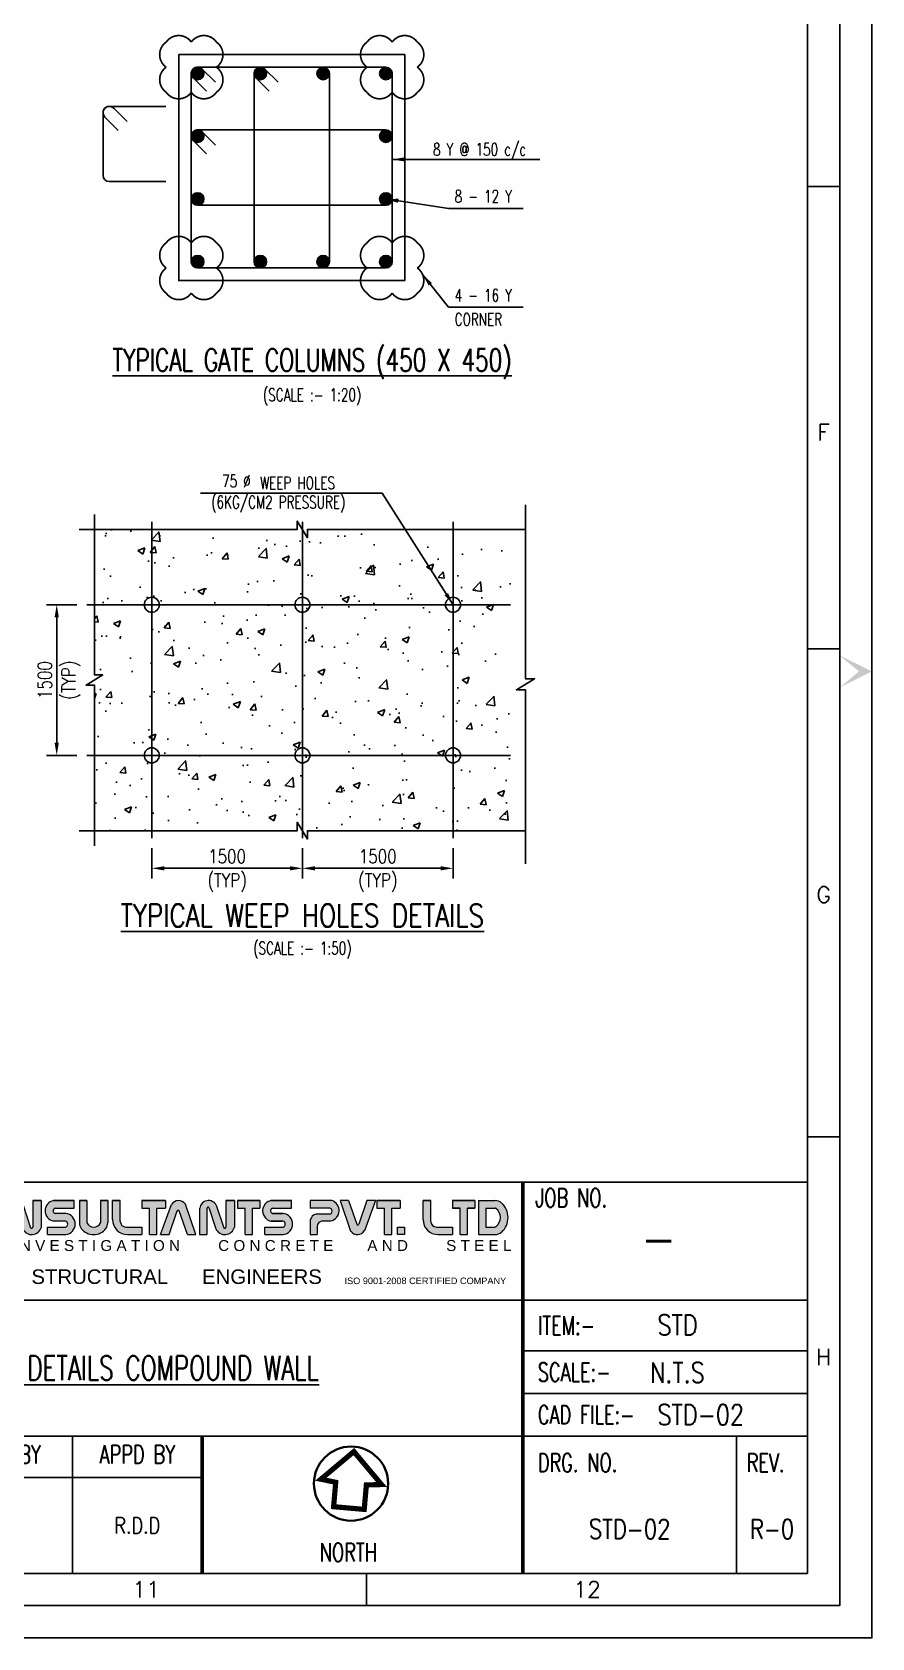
# Model space of a CAD drawing. Extents: x 455722 to 1142355, y -625363 to -272741.
# Drawn here: x 737893 to 754616, y -356294 to -324310 of the extents above; entities that cross this region are included whole.
import ezdxf
from ezdxf.enums import TextEntityAlignment as Align
from ezdxf.lldxf.tags import DXFTag

# ---------------------------------------------------------------- set-up
doc = ezdxf.new("R2010")
doc.units = 0
doc.header["$LTSCALE"] = 500
doc.header["$MEASUREMENT"] = 0
doc.linetypes.add('CENTER2', pattern=[1.125, 0.75, -0.125, 0.125, -0.125])
doc.layers.get('DEFPOINTS').update_dxf_attribs({"color": 4})
doc.layers.add('00 ECPL LOGO', color=250, linetype='Continuous', lineweight=20)
doc.layers.add('00 ELEV-2', color=9, linetype='Continuous', lineweight=30)
for name, color, linetype in [('LINE CUT', 8, 'Continuous'), ('PNA', 10, 'Continuous'), ('S-CENTER LINE', 8, 'CENTER2'), ('S-CLOUD', 7, 'Continuous'), ('S-COLUMN', 1, 'Continuous'), ('S-CONCRET LINE', 4, 'Continuous'), ('S-DIM-1', 5, 'Continuous'), ('S-PCC', 9, 'Continuous'), ('S-REINFORCEMENT', 6, 'Continuous'), ('S-STIRUPS)', 3, 'Continuous'), ('S-TEXT', 2, 'Continuous'), ('S-TEXT-1', 4, 'Continuous'), ('S-TITIL', 6, 'Continuous'), ('S-TITLE', 6, 'Continuous'), ('TEXT', 4, 'Continuous'), ('TEXT (SHEET)', 4, 'Continuous')]:
    doc.layers.add(name, color=color, linetype=linetype)
doc.styles.add('ROMANS', font='r.shx', dxfattribs={"width": 0.8, "height": 275, "bigfont": 'bigfont.shx'})
doc.styles.add('SEC. TEXT', font='arial.ttf', dxfattribs={"height": 180})
tags = doc.linetypes.add('CENTER', pattern=[2, 1.25, -0.25, 0.25, -0.25]).pattern_tags.tags
tags[10:11] = [DXFTag(74, 4), DXFTag(75, 0), DXFTag(340, '0'), DXFTag(46, 1.0), DXFTag(50, 0.0), DXFTag(44, 0.0), DXFTag(45, 0.0)]
tags[8:9] = [DXFTag(74, 4), DXFTag(75, 0), DXFTag(340, '0'), DXFTag(46, 1.0), DXFTag(50, 0.0), DXFTag(44, 0.0), DXFTag(45, 0.0)]
tags[6:7] = [DXFTag(74, 4), DXFTag(75, 0), DXFTag(340, '0'), DXFTag(46, 1.0), DXFTag(50, 0.0), DXFTag(44, 0.0), DXFTag(45, 0.0)]
tags[4:5] = [DXFTag(74, 4), DXFTag(75, 0), DXFTag(340, '0'), DXFTag(46, 1.0), DXFTag(50, 0.0), DXFTag(44, 0.0), DXFTag(45, 0.0)]
doc.dimstyles.new('dim10', dxfattribs={"dimtxt": 250, "dimasz": 250, "dimexe": 200, "dimexo": 200, "dimgap": 100, "dimtad": 1, "dimdec": 0, "dimlfac": 0.1, "dimzin": 0, "dimdsep": 46, "dimtxsty": 'ROMANS', "dimcen": 0, "dimclrd": 5, "dimclre": 5, "dimclrt": 4, "dimadec": 0, "dimazin": 0, "dimtfac": 1, "dimtdec": 0, "dimtix": 1, "dimtofl": 0, "dimtmove": 2, "dimatfit": 3, "dimfxl": 0, "dimtolj": 1, "dimtzin": 0, "dimlwd": -1, "dimlwe": -1, "dimarcsym": 0})
doc.dimstyles.new('dim100', dxfattribs={"dimtxt": 250, "dimasz": 250, "dimexe": 200, "dimexo": 200, "dimgap": 100, "dimtad": 1, "dimdec": 0, "dimzin": 0, "dimdsep": 46, "dimtxsty": 'ROMANS', "dimcen": 0, "dimclrd": 5, "dimclre": 5, "dimclrt": 4, "dimadec": 0, "dimazin": 0, "dimtfac": 1, "dimtdec": 0, "dimtix": 1, "dimtofl": 0, "dimtmove": 2, "dimatfit": 3, "dimfxl": 0, "dimtolj": 1, "dimtzin": 0, "dimlwd": -1, "dimlwe": -1, "dimarcsym": 0})
doc.dimstyles.new('dim50', dxfattribs={"dimtxt": 250, "dimasz": 250, "dimexe": 200, "dimexo": 200, "dimgap": 100, "dimtad": 1, "dimdec": 0, "dimlfac": 0.5, "dimzin": 0, "dimdsep": 46, "dimtxsty": 'ROMANS', "dimcen": 0, "dimclrd": 5, "dimclre": 5, "dimclrt": 4, "dimadec": 0, "dimazin": 0, "dimtfac": 1, "dimtdec": 0, "dimtix": 1, "dimtofl": 0, "dimtmove": 2, "dimatfit": 3, "dimfxl": 0, "dimtolj": 1, "dimtzin": 0, "dimlwd": -1, "dimlwe": -1, "dimarcsym": 0})

# ---------------------------------------------------------------- blocks, each defined once
blk = doc.blocks.new('EPICONS TITLE')
at = {"layer": '00 ECPL LOGO'}
h = blk.add_hatch(color=7, dxfattribs=at)
h.dxf.hatch_style = 1
h.paths.add_polyline_path([(678, -252), (678, -146), (414, -146, 0.261636), (303, -208, 0.285841), (304, -378, 0.344902), (324, -574, 0.204992), (418, -614), (678, -614), (678, -510), (424, -510, -1), (418, -426), (678, -426), (678, -331), (424, -331, -1), (422, -252)])
h = blk.add_hatch(color=7, dxfattribs=at)
h.dxf.hatch_style = 1
h.paths.add_polyline_path([(1011, -146), (712, -146), (712, -252), (997, -252, -0.440545), (997, -331), (816, -331, 0.414214), (712, -435), (712, -614), (810, -614), (810, -504, -0.414214), (888, -426), (997, -426, 0.757811)])
h.paths.add_polyline_path([(1254, -146), (1153, -146), (1153, -614), (1254, -614)])
h.paths.add_polyline_path([(1708, -146), (1494, -146, 0.154275), (1419, -169, 0.519672), (1419, -591, 0.154275), (1494, -614), (1708, -614), (1708, -510), (1472, -510, -0.210356), (1452, -502, -0.388707), (1452, -260, -0.210356), (1472, -252), (1708, -252)])
h.paths.add_polyline_path([(2037, -146), (1904, -146, 0.159018), (1828, -171, 0.507969), (1828, -589, 0.159018), (1904, -614), (2037, -614, 0.173791), (2119, -585, 0.472311), (2119, -175, 0.173791)])
h.paths.add_polyline_path([(2046, -252, -0.185052), (2063, -258, -0.445894), (2063, -504, -0.185052), (2046, -510), (1899, -510, -0.185052), (1882, -504, -0.445894), (1882, -258, -0.185052), (1899, -252)], flags=16)
h.paths.add_polyline_path([(2501, -209, 0.723435), (2273, -252), (2273, -614), (2374, -614), (2374, -252, -0.723435), (2399, -241), (2495, -533, 0.724077), (2751, -510), (2751, -146), (2635, -146), (2635, -509, -0.755661), (2603, -519)])
h.paths.add_polyline_path([(3198, -146), (2916, -146, 0.823713), (2916, -429), (3082, -429, -0.713272), (3082, -510), (2830, -510), (2830, -614), (3082, -614, 0.900309), (3082, -324), (2936, -324, -0.746931), (2936, -252), (3198, -252)])
h = blk.add_hatch(color=7, dxfattribs=at)
h.dxf.hatch_style = 1
h.paths.add_polyline_path([(3837, -146), (3623, -146, 0.154275), (3548, -169, 0.519672), (3548, -591, 0.154275), (3623, -614), (3837, -614), (3837, -510), (3600, -510, -0.210932), (3581, -502, -0.385278), (3580, -260, -0.212895), (3599, -252), (3837, -252)])
h.paths.add_polyline_path([(4255, -175, 0.173792), (4173, -146), (4040, -146, 0.159018), (3964, -171, 0.507969), (3964, -589, 0.159018), (4040, -614), (4173, -614, 0.173792), (4255, -585, 0.472311)])
h.paths.add_polyline_path([(4182, -252, -0.185053), (4199, -258, -0.445893), (4199, -504, -0.185053), (4182, -510), (4035, -510, -0.185053), (4017, -504, -0.445893), (4017, -258, -0.185053), (4035, -252)], flags=16)
h.paths.add_polyline_path([(4406, -252), (4406, -614), (4507, -614), (4507, -252, -0.436861), (4522, -236, -0.319738), (4534, -245), (4629, -533, 0.724077), (4884, -510), (4884, -146), (4768, -146), (4768, -509, -0.755661), (4737, -519), (4635, -209, 0.723435)])
h.paths.add_polyline_path([(5335, -146), (5053, -146, 0.823713), (5053, -429), (5219, -429, -0.713272), (5219, -510), (4967, -510), (4967, -614), (5219, -614, 0.900309), (5219, -324), (5074, -324, -0.746931), (5074, -252), (5335, -252)])
h.paths.add_polyline_path([(5509, -146), (5408, -146), (5408, -452, 0.160106), (5433, -529, 0.505303), (5772, -529, 0.160106), (5797, -452), (5797, -146), (5699, -146), (5699, -451, -0.621318), (5509, -451)])
h.paths.add_polyline_path([(5969, -146), (5862, -146), (5862, -406, 0.414214), (6070, -614), (6267, -614), (6267, -510), (6047, -510, -0.414214), (5969, -432)])
h.paths.add_polyline_path([(6589, -146), (6267, -146), (6267, -249), (6372, -249), (6372, -614), (6473, -614), (6473, -249), (6589, -249)])
h.paths.add_polyline_path([(6863, -194, 0.539211), (6672, -201), (6523, -614), (6641, -614), (6752, -289, -0.708617), (6777, -289), (6894, -614), (7006, -614)])
h.paths.add_polyline_path([(7288, -209, 0.723435), (7059, -252), (7059, -614), (7160, -614), (7160, -252, -0.723435), (7186, -241), (7282, -533, 0.724077), (7538, -510), (7538, -146), (7421, -146), (7421, -509, -0.755661), (7390, -519)])
h.paths.add_polyline_path([(7886, -146), (7579, -146), (7579, -249), (7684, -249), (7684, -614), (7785, -614), (7785, -249), (7886, -249)])
h.paths.add_polyline_path([(8321, -146), (8059, -146, 0.157568), (7983, -170, 0.511532), (7983, -404, 0.157569), (8059, -429), (8206, -429, -0.713272), (8206, -510), (7953, -510), (7953, -614), (8206, -614, 0.900308), (8206, -324), (8065, -324), (8060, -324, -0.722204), (8060, -249), (8321, -249)])
h = blk.add_hatch(color=7, dxfattribs=at)
h.dxf.hatch_style = 1
h.paths.add_polyline_path([(8875, -146), (8576, -146), (8576, -252), (8849, -252, -0.270444), (8871, -265, -0.26297), (8871, -318, -0.270444), (8849, -331), (8680, -331, 0.414214), (8576, -435), (8576, -614), (8674, -614), (8674, -504, -0.414214), (8752, -426), (8861, -426, 0.757811)])
h.paths.add_polyline_path([(9103, -146), (8990, -146), (9133, -566, 0.539211), (9324, -560), (9474, -146), (9356, -146), (9244, -471, -0.708617), (9220, -471)])
h.paths.add_polyline_path([(9814, -146), (9492, -146), (9492, -249), (9597, -249), (9597, -614), (9698, -614), (9698, -249), (9814, -249)])
h.paths.add_polyline_path([(10234, -146), (10128, -146), (10128, -406, 0.414214), (10336, -614), (10533, -614), (10533, -510), (10312, -510, -0.414214), (10234, -432)])
h.paths.add_polyline_path([(9871, -510), (9775, -510), (9775, -614), (9871, -614)])
h = blk.add_hatch(color=7, dxfattribs=at)
h.dxf.hatch_style = 1
h.paths.add_polyline_path([(10533, -146), (10533, -249), (10637, -249), (10637, -614), (10739, -614), (10739, -249), (10839, -249), (10839, -146)])
h.paths.add_polyline_path([(10890, -146), (10890, -614), (11119, -614, 0.189446), (11208, -580, 0.435754), (11208, -181, 0.189446), (11119, -146)])
h.paths.add_polyline_path([(11122, -249, -0.519112), (11122, -510), (10989, -510), (10989, -249)], flags=16)
at = {"layer": '00 ECPL LOGO', "color": 7}
for p, q in [((678, -146), (414, -146)), ((678, -252), (678, -146)), ((1011, -146), (712, -146)), ((712, -146), (712, -252)), ((1153, -146), (1254, -146)), ((1153, -146), (1153, -614)), ((1254, -146), (1254, -614)), ((1494, -146), (1708, -146)), ((1708, -252), (1708, -146)), ((1904, -146), (2037, -146)), ((2501, -209), (2603, -519)), ((2635, -146), (2751, -146)), ((2751, -146), (2635, -146)), ((2635, -146), (2635, -510)), ((2751, -146), (2751, -510)), ((2916, -146), (3198, -146)), ((3198, -146), (2916, -146)), ((3198, -252), (3198, -146)), ((3837, -146), (3623, -146)), ((3837, -252), (3837, -146)), ((4040, -146), (4173, -146)), ((4635, -209), (4737, -519)), ((4768, -146), (4884, -146)), ((4768, -146), (4884, -146)), ((4884, -146), (4768, -146)), ((4768, -146), (4768, -510)), ((4884, -146), (4884, -510)), ((5053, -146), (5335, -146)), ((5053, -146), (5335, -146)), ((5335, -146), (5053, -146)), ((5335, -252), (5335, -146)), ((5408, -146), (5509, -146)), ((5509, -146), (5408, -146)), ((5408, -146), (5408, -452)), ((5509, -146), (5509, -451)), ((5699, -146), (5797, -146)), ((5797, -146), (5699, -146)), ((5699, -146), (5699, -451)), ((5797, -146), (5797, -452)), ((5862, -146), (5969, -146)), ((5969, -146), (5862, -146)), ((5862, -406), (5862, -146)), ((5969, -432), (5969, -146)), ((6267, -146), (6589, -146)), ((6589, -146), (6267, -146)), ((6267, -146), (6267, -249)), ((6523, -614), (6672, -201)), ((6589, -146), (6589, -249)), ((7006, -614), (6863, -194)), ((7288, -209), (7390, -519)), ((7421, -146), (7538, -146)), ((7421, -146), (7538, -146)), ((7538, -146), (7421, -146)), ((7421, -146), (7538, -146)), ((7421, -146), (7421, -510)), ((7538, -146), (7538, -510)), ((7579, -146), (7886, -146)), ((7886, -146), (7579, -146)), ((7579, -146), (7886, -146)), ((7579, -146), (7886, -146)), ((7886, -146), (7579, -146)), ((7579, -146), (7579, -249)), ((7886, -146), (7886, -249)), ((8040, -146), (8321, -146)), ((8040, -146), (8321, -146)), ((8321, -146), (8059, -146)), ((8321, -252), (8321, -146)), ((8875, -146), (8576, -146)), ((8576, -146), (8576, -252)), ((9103, -146), (8990, -146)), ((9103, -146), (8990, -146)), ((8990, -146), (9133, -566)), ((9103, -146), (9220, -471)), ((9356, -146), (9244, -471)), ((9474, -146), (9324, -560)), ((9474, -146), (9356, -146)), ((9408, -146), (9356, -146)), ((9474, -146), (9356, -146)), ((9492, -146), (9814, -146)), ((9814, -146), (9492, -146)), ((9492, -146), (9814, -146)), ((9492, -146), (9814, -146)), ((9492, -146), (9814, -146)), ((9492, -146), (9492, -249)), ((9814, -146), (9814, -249)), ((10128, -146), (10234, -146)), ((10234, -146), (10128, -146)), ((10128, -406), (10128, -146)), ((10234, -432), (10234, -146)), ((10533, -146), (10839, -146)), ((10839, -146), (10533, -146)), ((10533, -146), (10533, -249)), ((10839, -146), (10839, -249)), ((10890, -146), (11119, -146)), ((10890, -146), (10890, -614)), ((418, -426), (678, -426)), ((424, -252), (678, -252)), ((678, -331), (424, -331)), ((678, -426), (678, -331)), ((997, -252), (712, -252)), ((712, -435), (712, -614)), ((997, -331), (816, -331)), ((888, -426), (997, -426)), ((1472, -252), (1708, -252)), ((1899, -252), (2046, -252)), ((2273, -252), (2273, -614)), ((2374, -252), (2374, -614)), ((2399, -241), (2495, -533)), ((2751, -252), (2751, -252)), ((3082, -429), (2916, -429)), ((2936, -252), (3198, -252)), ((3082, -324), (2936, -324)), ((3599, -252), (3837, -252)), ((4035, -252), (4182, -252)), ((4406, -252), (4406, -614)), ((4507, -252), (4507, -614)), ((4534, -245), (4629, -533)), ((4884, -252), (4884, -252)), ((5219, -429), (5053, -429)), ((5074, -252), (5335, -252)), ((5219, -324), (5074, -324)), ((6267, -249), (6372, -249)), ((6372, -614), (6372, -249)), ((6473, -614), (6473, -249)), ((6473, -249), (6589, -249)), ((6641, -614), (6752, -289)), ((6894, -614), (6777, -289)), ((7059, -252), (7059, -614)), ((7160, -252), (7160, -614)), ((7186, -241), (7282, -533)), ((7538, -252), (7538, -252)), ((7579, -249), (7684, -249)), ((7579, -249), (7684, -249)), ((7684, -614), (7684, -249)), ((7785, -614), (7785, -249)), ((7785, -249), (7886, -249)), ((7785, -249), (7886, -249)), ((8206, -429), (8040, -429)), ((8059, -429), (8194, -429)), ((8060, -249), (8321, -249)), ((8206, -324), (8060, -324)), ((8065, -324), (8206, -324)), ((8849, -252), (8576, -252)), ((8576, -435), (8576, -614)), ((8849, -331), (8680, -331)), ((8752, -426), (8861, -426)), ((9492, -249), (9597, -249)), ((9492, -249), (9597, -249)), ((9597, -614), (9597, -249)), ((9698, -614), (9698, -249)), ((9698, -249), (9814, -249)), ((9698, -249), (9814, -249)), ((10533, -249), (10637, -249)), ((10637, -249), (10533, -249)), ((10637, -614), (10637, -249)), ((10739, -614), (10739, -249)), ((10739, -249), (10839, -249)), ((10739, -249), (10839, -249)), ((10839, -249), (10739, -249)), ((10989, -249), (10989, -510)), ((10989, -249), (11113, -249)), ((678, -510), (418, -510)), ((418, -614), (678, -614)), ((678, -614), (678, -510)), ((712, -614), (810, -614)), ((810, -504), (810, -614)), ((1153, -614), (1254, -614)), ((1472, -510), (1708, -510)), ((1494, -614), (1708, -614)), ((1708, -614), (1708, -510)), ((1899, -510), (2046, -510)), ((2037, -614), (1904, -614)), ((2273, -614), (2374, -614)), ((2614, -614), (2635, -614)), ((2635, -614), (2635, -614)), ((2751, -510), (2751, -510)), ((2830, -614), (2830, -510)), ((2830, -510), (3082, -510)), ((2830, -614), (3082, -614)), ((2830, -614), (3082, -614)), ((3600, -510), (3837, -510)), ((3623, -614), (3837, -614)), ((3837, -614), (3837, -510)), ((4035, -510), (4182, -510)), ((4040, -614), (4173, -614)), ((4406, -614), (4507, -614)), ((4406, -614), (4507, -614)), ((4406, -614), (4507, -614)), ((4967, -614), (4967, -510)), ((4967, -510), (5219, -510)), ((4967, -510), (5219, -510)), ((4967, -614), (5219, -614)), ((4967, -614), (5219, -614)), ((4967, -614), (5219, -614)), ((6047, -510), (6267, -510)), ((6070, -614), (6267, -614)), ((6070, -614), (6267, -614)), ((6267, -510), (6267, -614)), ((6372, -614), (6473, -614)), ((6372, -614), (6473, -614)), ((6523, -614), (6641, -614)), ((6589, -614), (6641, -614)), ((6894, -614), (7006, -614)), ((6894, -614), (7006, -614)), ((7059, -614), (7160, -614)), ((7059, -614), (7160, -614)), ((7059, -614), (7160, -614)), ((7538, -510), (7538, -510)), ((7684, -614), (7785, -614)), ((7684, -614), (7785, -614)), ((7684, -614), (7785, -614)), ((7684, -614), (7785, -614)), ((7953, -614), (7953, -510)), ((7953, -510), (8206, -510)), ((7953, -510), (8206, -510)), ((7953, -510), (8206, -510)), ((7953, -614), (8206, -614)), ((7953, -614), (8206, -614)), ((7953, -614), (8206, -614)), ((7953, -614), (8206, -614)), ((7953, -614), (8206, -614)), ((8576, -614), (8674, -614)), ((8674, -504), (8674, -614)), ((9597, -614), (9698, -614)), ((9597, -614), (9698, -614)), ((9597, -614), (9698, -614)), ((10312, -510), (10533, -510)), ((10336, -614), (10533, -614)), ((10336, -614), (10533, -614)), ((10533, -510), (10533, -614)), ((10637, -614), (10739, -614)), ((10637, -614), (10739, -614)), ((10637, -614), (10739, -614)), ((10637, -614), (10739, -614)), ((10653, -614), (10739, -614)), ((10653, -614), (10739, -614)), ((10653, -614), (10739, -614)), ((10653, -614), (10739, -614)), ((10890, -614), (11119, -614)), ((10989, -510), (11113, -510))]:
    blk.add_line(p, q, dxfattribs=at)
blk.add_lwpolyline([(9775, -510), (9871, -510), (9871, -614), (9775, -614)], close=True, dxfattribs=at)
for centre, radius, start, end in [((439, -292), 160, 148.648, 212.4563), ((414, -276), 130, 90, 148.648), ((965, -284), 146, 282.7188, 71.3398), ((1567, -380), 257, 125.0807, 234.9193), ((1494, -276), 130, 90, 125.0807), ((1981, -380), 259, 126.1417, 233.8583), ((1904, -276), 130, 90, 126.1417), ((2037, -276), 130, 50.5638, 90), ((1951, -380), 265, 309.4362, 50.5638), ((2394, -268), 122, 28.75, 172.2831), ((2944, -287), 144, 101.0425, 258.9575), ((3696, -380), 257, 125.0807, 234.9193), ((3623, -276), 130, 90, 125.0807), ((4116, -380), 259, 126.1417, 233.8583), ((4040, -276), 130, 90, 126.1417), ((4173, -276), 130, 50.5638, 90), ((4087, -380), 265, 309.4362, 50.5638), ((4527, -268), 122, 28.75, 172.2831), ((5081, -287), 144, 101.0425, 258.9575), ((6770, -260), 114, 35.166, 148.5022), ((7181, -268), 122, 28.75, 172.2831), ((8067, -287), 144, 125.818, 234.182), ((8059, -276), 130, 90, 125.818), ((8829, -284), 146, 282.7188, 71.3398), ((11119, -276), 130, 47.0907, 90), ((11023, -380), 272, 312.9093, 47.0907), ((439, -464), 160, 147.5437, 223.6612), ((421, -468), 42.1, 94.0242, 265.9758), ((423, -291), 39.6, 88.7637, 271.2363), ((816, -435), 104, 90, 180), ((888, -504), 78, 90, 180), ((961, -291), 53.7, 312.4487, 47.5513), ((1584, -381), 179, 137.5171, 222.4829), ((1472, -278), 26, 90, 137.5171), ((1992, -381), 165, 131.9364, 228.0636), ((1899, -278), 26, 90, 131.9364), ((2046, -278), 26, 48.0636, 90), ((1953, -381), 165, 311.9364, 48.0636), ((2388, -251), 14.5, 40.0191, 183.5523), ((2947, -288), 37.6, 106.4856, 253.5144), ((3067, -469), 146, 276.006, 83.994), ((3068, -470), 43.1, 289.0016, 70.9984), ((3714, -381), 180, 138.0741, 222.3563), ((3599, -278), 26, 90, 138.0741), ((4127, -381), 165, 131.9364, 228.0636), ((4035, -278), 26, 90, 131.9364), ((4182, -278), 26, 48.0636, 90), ((4089, -381), 165, 311.9364, 48.0636), ((4522, -251), 14.5, 89.1577, 183.5523), ((4522, -249), 13, 18.2334, 89.1577), ((5084, -288), 37.6, 106.4856, 253.5144), ((5204, -469), 146, 276.006, 83.994), ((5205, -470), 43.1, 289.0016, 70.9984), ((6070, -406), 208, 180, 270), ((6047, -432), 78, 180, 270), ((6764, -294), 13, 19.7665, 161.0546), ((7175, -251), 14.5, 40.0191, 183.5523), ((8059, -299), 130, 234.182, 270), ((8072, -286), 39.3, 108.3261, 238.1957), ((8065, -298), 26, 238.1957, 270), ((8190, -469), 146, 276.006, 83.994), ((8192, -470), 43.1, 289.0016, 70.9984), ((8680, -435), 104, 90, 180), ((8752, -504), 78, 90, 180), ((8849, -278), 26, 29.4672, 90), ((8849, -305), 26, 270, 330.5328), ((8824, -291), 53.7, 330.5328, 29.4672), ((10336, -406), 208, 180, 270), ((10312, -432), 78, 180, 270), ((11113, -275), 26, 51.4816, 90), ((11030, -380), 160, 308.5184, 51.4816), ((418, -484), 130, 223.6612, 270), ((1494, -484), 130, 234.9193, 270), ((1472, -484), 26, 222.4829, 270), ((1904, -484), 130, 233.8583, 270), ((1899, -484), 26, 228.0636, 270), ((2037, -484), 130, 270, 309.4362), ((2046, -484), 26, 270, 311.9364), ((2619, -479), 135, 203.2219, 346.755), ((2618, -510), 17.1, 214.0796, 357.6127), ((3623, -484), 130, 234.9193, 270), ((3600, -484), 26, 222.3563, 270), ((4040, -484), 130, 233.8583, 270), ((4035, -484), 26, 228.0636, 270), ((4173, -484), 130, 270, 309.4362), ((4182, -484), 26, 270, 311.9364), ((4753, -479), 135, 203.2219, 346.8516), ((4751, -510), 17.1, 214.0796, 357.6127), ((5538, -452), 130, 180, 216.3848), ((5602, -404), 210, 216.3848, 323.6152), ((5604, -405), 106, 206.2931, 333.7069), ((5667, -452), 130, 323.6152, 0), ((7406, -479), 135, 203.2219, 346.755), ((7404, -510), 17.1, 214.0796, 357.6127), ((9227, -500), 114, 215.166, 328.5022), ((9232, -467), 13, 199.7665, 341.0546), ((11113, -484), 26, 270, 308.5184), ((11119, -484), 130, 270, 312.9093)]:
    blk.add_arc(centre, radius, start, end, dxfattribs=at)
at = {"layer": '00 ECPL LOGO', "color": 7, "attachment_point": 1, "style": 'SEC. TEXT'}
for s, insert, char_height, width in [('E V O L U T I O N        P L A N N I N G         I N V E S T I G A T I O N         C O N C R E T E        A N D         S T E E L', (328, -689), 150, 445502.26), ('CONSULTING     CIVIL      AND      STRUCTURAL      ENGINEERS', (309, -1092), 200, 495763.22), ('ISO 9001-2008 CERTIFIED COMPANY', (9049, -1204), 90, 434288.5)]:
    blk.add_mtext(s, dxfattribs=dict(at, insert=insert, char_height=char_height, width=width))
blk = doc.blocks.new('FOLDER')
at = {"layer": 'PNA'}
for points in [[(-1250, 2500), (0, 0), (0, 1000)], [(1250, 2500), (0, 0), (0, 1000)]]:
    blk.add_solid(points, dxfattribs=at)
blk = doc.blocks.new('SHEET')
at = {"color": 1}
for p, q in [((762042, -118391, -8), (676135, -118391, -8)), ((743744, -120329, -8), (762042, -120329, -8)), ((743744, -122562, -8), (762042, -122562, -8)), ((743744, -123243, -8), (752092, -123243, -8))]:
    blk.add_line(p, q, dxfattribs=at)
at = {"color": 5, "linetype": 'ByBlock', "lineweight": -2}
for p, q in [((757383, -121163, -8), (762042, -121163, -8)), ((757383, -121862, -8), (762042, -121862, -8)), ((749963, -124822, -8), (749963, -122562, -8)), ((760876, -122562, -8), (760876, -124822, -8))]:
    blk.add_line(p, q, dxfattribs=at)
blk.add_line((752092, -124822, -8), (752092, -122562, -8))
at = {"elevation": -8, "flags": 128}
blk.add_lwpolyline([(674017, -125881), (763101, -125881), (763101, -63214), (674017, -63214)], close=True, dxfattribs=at)
at = {"color": 1, "const_width": 60.9, "elevation": -8}
for points in [[(757364, -124822), (757364, -118391)], [(752092, -124822), (752092, -122562)]]:
    blk.add_lwpolyline(points, dxfattribs=at)
at = {"layer": 'PNA'}
for p, q in [((762042, -102021, -8), (762572, -102021, -8)), ((762042, -109621, -8), (762572, -109621, -8)), ((762042, -117645, -8), (762572, -117645, -8)), ((754795, -124822, -8), (754795, -125351, -8))]:
    blk.add_line(p, q, dxfattribs=at)
at = {"layer": 'PNA', "color": 1, "elevation": -8}
for points in [[(675076, -125351), (762572, -125351), (762572, -63743), (675076, -63743)], [(676135, -124822), (762042, -124822), (762042, -64273), (676135, -64273)]]:
    blk.add_lwpolyline(points, close=True, dxfattribs=at)
at = {"layer": '00 ELEV-2', "xscale": 1.196575288621396, "yscale": 1.196575288621396, "zscale": 1.196575288621396}
blk.add_blockref('EPICONS TITLE', (743605, -118516, -8), dxfattribs=at)
at = {"layer": 'PNA', "xscale": 0.2118545526379952, "yscale": 0.2118545526379952, "zscale": 0.2118545526379952, "rotation": 90}
blk.add_blockref('FOLDER', (763101, -109992, -8), dxfattribs=at)
at = {"layer": 'PNA', "style": 'ROMANS'}
for s, height, p in [('F', 265, (762307, -106061, -8)), ('G', 265, (762307, -113661, -8)), ('H', 265, (762307, -121262, -8)), ('11', 264.8, (751172, -125086, -8)), ('12', 264.8, (758419, -125086, -8))]:
    blk.add_text(s, height=height, dxfattribs=at).set_placement(p, align=Align.MIDDLE)
at = {"layer": 'TEXT (SHEET)', "color": 4, "style": 'ROMANS', "width": 0.7}
for s, p in [('JOB NO.', (757570, -118798, -8)), ('NORTH', (754025, -124626, -8))]:
    blk.add_text(s, height=304.7, dxfattribs=at).set_placement(p)
for s, p in [('ITEM:-', (757610, -120746, -8)), ('SCALE:-', (757610, -121512, -8)), ('CAD FILE:-', (757610, -122212, -8)), ('DRG. NO. ', (757610, -123001, -8)), ('REV.', (761044, -123001, -8))]:
    blk.add_text(s, height=304.7, dxfattribs=at).set_placement(p, align=Align.MIDDLE_LEFT)
for s, p in [('CHD BY', (748898, -122864, -8)), ('APPD BY', (751027, -122864, -8))]:
    blk.add_text(s, height=304.7, dxfattribs=at).set_placement(p, align=Align.MIDDLE_CENTER)
blk = doc.blocks.new('*D317')
at = {"layer": 'DEFPOINTS', "color": 0}
for p in [(740276, -340366), (743276, -340366), (743276, -340966)]:
    blk.add_point(p, dxfattribs=at)
at = {"layer": 'S-DIM-1', "color": 5}
for p, q in [((740276, -340566), (740276, -341166)), ((743276, -340566), (743276, -341166)), ((740526, -340966), (743026, -340966))]:
    blk.add_line(p, q, dxfattribs=at)
for points in [[(740526, -340924), (740526, -341008), (740276, -340966)], [(743026, -340924), (743026, -341008), (743276, -340966)]]:
    blk.add_solid(points, dxfattribs=at)
at = {"layer": 'S-DIM-1', "color": 4, "char_height": 275, "style": 'ROMANS'}
for s, insert, attachment_point in [('\\A1;1500', (741776, -340866), 8), ('\\A1;(TYP)', (741776, -341066), 2)]:
    blk.add_mtext(s, dxfattribs=dict(at, insert=insert, attachment_point=attachment_point))
blk = doc.blocks.new('*D318')
at = {"layer": 'DEFPOINTS', "color": 0}
for p in [(738383, -335716), (738983, -335716), (738983, -338716)]:
    blk.add_point(p, dxfattribs=at)
at = {"layer": 'S-DIM-1', "color": 5}
for p, q in [((738783, -335716), (738183, -335716)), ((738383, -338466), (738383, -335966)), ((738783, -338716), (738183, -338716))]:
    blk.add_line(p, q, dxfattribs=at)
for points in [[(738341, -335966), (738425, -335966), (738383, -335716)], [(738341, -338466), (738425, -338466), (738383, -338716)]]:
    blk.add_solid(points, dxfattribs=at)
at = {"layer": 'S-DIM-1', "color": 4, "char_height": 275, "rotation": 90, "style": 'ROMANS'}
for s, insert, attachment_point in [('\\A1;1500', (738283, -337216), 8), ('\\A1;(TYP)', (738483, -337216), 2)]:
    blk.add_mtext(s, dxfattribs=dict(at, insert=insert, attachment_point=attachment_point))
blk = doc.blocks.new('*D319')
at = {"layer": 'DEFPOINTS', "color": 0}
for p in [(743276, -340366), (746276, -340366), (743276, -340966)]:
    blk.add_point(p, dxfattribs=at)
at = {"layer": 'S-DIM-1', "color": 5}
for p, q in [((743276, -340566), (743276, -341166)), ((746276, -340566), (746276, -341166)), ((746026, -340966), (743526, -340966))]:
    blk.add_line(p, q, dxfattribs=at)
for points in [[(743526, -340924), (743526, -341008), (743276, -340966)], [(746026, -340924), (746026, -341008), (746276, -340966)]]:
    blk.add_solid(points, dxfattribs=at)
at = {"layer": 'S-DIM-1', "color": 4, "char_height": 275, "style": 'ROMANS'}
for s, insert, attachment_point in [('\\A1;1500', (744776, -340866), 8), ('\\A1;(TYP)', (744776, -341066), 2)]:
    blk.add_mtext(s, dxfattribs=dict(at, insert=insert, attachment_point=attachment_point))

msp = doc.modelspace()

# ---------------------------------------------------------------- hatches: boundary and pattern name
at = {"layer": 'S-PCC'}
h = msp.add_hatch(dxfattribs=at)
h.set_pattern_fill('AR-CONC', color=256, scale=200)
h.set_pattern_definition([(50, (-15714203.1, 755598.6), (1434.520365, -125.50427), [150, -1650]), (355, (-15714203.1, 755598.6), (-277.50267, 1504.38427), [120, -1320]), (100.451444, (-15714083.5, 755588.1), (1157.01769, 1378.87998), [127.48038, -1402.28422]), (46.1842, (-15714203, 755998.6), (2134.48266, -331.03856), [225, -2475]), (96.635635, (-15714025.2, 755971), (1869.3239, 1948.2372), [191.22068, -2103.42752]), (351.184164, (-15714203, 755998.6), (1869.3239, 1948.2372), [180, -1980]), (21, (-15714003.1, 755898.6), (1193.814104, -805.23778), [150, -1650]), (326, (-15714003.1, 755898.6), (486.63066, 1450.30009), [120, -1320]), (71.451445, (-15713903.6, 755831.5), (1680.44475, 645.0623), [127.48038, -1402.28422]), (37.5, (-15714203.1, 755598.6), (24.31971, 665.787708), [0, -1304, 0, -1340, 0, -1325]), (7.5, (-15714203.1, 755598.6), (526.139075, 788.823424), [0, -764, 0, -1274, 0, -505]), (327.5, (-15714649.1, 755598.6), (1067.644872, -45.109743), [0, -500, 0, -1560, 0, -2070]), (317.5, (-15714849.1, 755598.6), (1166.37234, 200.209965), [0, -650, 0, -1036, 0, -1470])])
h.paths.add_polyline_path([(739133.066, -334216), (739133.066, -337114.657), (739299.431, -337114.657), (738966.702, -337317.343), (739133.066, -337317.343), (739133.066, -340216), (747417.934, -340216), (747417.934, -337317.343), (747251.569, -337317.343), (747584.298, -337114.657), (747417.934, -337114.657), (747417.934, -334216)])

# ---------------------------------------------------------------- linework, layer by layer
at = {"layer": 'LINE CUT'}
for points in [[(739133.066, -333916), (739133.066, -337114.657), (739299.431, -337114.657), (738966.702, -337317.343), (739133.066, -337317.343), (739133.066, -340516)], [(747717.934, -333727.516), (747717.934, -337190.833), (747898.063, -337190.833), (747537.804, -337410.289), (747717.934, -337410.289), (747717.934, -340873.606)], [(747717.934, -334216), (743376.843, -334216), (743376.843, -334382.364), (743174.157, -334049.636), (743174.157, -334216), (738833.066, -334216)], [(747717.934, -340216), (743376.843, -340216), (743376.843, -340382.364), (743174.157, -340049.636), (743174.157, -340216), (738833.066, -340216)]]:
    msp.add_lwpolyline(points, dxfattribs=at)
at = {"layer": 'S-CENTER LINE', "linetype": 'CENTER', "ltscale": 750}
for p, q in [((740275.5, -334066), (740275.5, -340366)), ((743275.5, -334066), (743275.5, -340366)), ((746275.5, -334066), (746275.5, -340366)), ((738983.066, -335716), (747417.934, -335716)), ((738983.066, -338716), (747417.934, -338716))]:
    msp.add_line(p, q, dxfattribs=at)
at = {"layer": 'S-CLOUD', "const_width": 33.333, "elevation": 58.383}
for points in [[(741563.357, -324508.519, 0.52056705), (741063.357, -324508.519, 0.52056705), (740563.358, -324508.52, 0.52056705), (740563.358, -325008.52, 0.52056705), (740563.371, -325508.507, 0.52056705), (741063.371, -325508.507, 0.52056705), (741563.357, -325508.492, 0.52056705), (741563.357, -325008.492, 0.52056705)], [(744563.36, -324508.519, -0.52056705), (745063.36, -324508.519, -0.52056705), (745563.358, -324508.52, -0.52056705), (745563.358, -325008.52, -0.52056705), (745563.345, -325508.507, -0.52056705), (745063.345, -325508.507, -0.52056705), (744563.36, -325508.492, -0.52056705), (744563.36, -325008.492, -0.52056705)], [(741563.357, -329508.519, -0.52056705), (741063.357, -329508.519, -0.52056705), (740563.358, -329508.518, -0.52056705), (740563.358, -329008.518, -0.52056705), (740563.371, -328508.531, -0.52056705), (741063.371, -328508.531, -0.52056705), (741563.357, -328508.546, -0.52056705), (741563.357, -329008.546, -0.52056705)], [(744563.36, -329508.519, 0.52056705), (745063.36, -329508.519, 0.52056705), (745563.358, -329508.518, 0.52056705), (745563.358, -329008.518, 0.52056705), (745563.345, -328508.531, 0.52056705), (745063.345, -328508.531, 0.52056705), (744563.36, -328508.546, 0.52056705), (744563.36, -329008.546, 0.52056705)]]:
    msp.add_lwpolyline(points, format="xyb", close=True, dxfattribs=at)
at = {"layer": 'S-COLUMN', "color": 4, "ltscale": 5, "elevation": 9.84}
msp.add_lwpolyline([(740813.358, -324758.519), (740813.358, -329258.519), (745313.358, -329258.519), (745313.358, -324758.519)], close=True, dxfattribs=at)
at = {"layer": 'S-CONCRET LINE'}
for centre in [(740275.5, -335716), (743275.5, -335716), (746275.5, -335716), (740275.5, -338716), (743275.5, -338716), (746275.5, -338716)]:
    msp.add_circle(centre, 150, dxfattribs=at)
at = {"layer": 'S-REINFORCEMENT', "color": 8, "const_width": 125, "elevation": 9.84}
for points in [[(741188.357, -325071.007, -1), (741188.357, -325196.007, -1)], [(742438.357, -325071.007, 1), (742438.357, -325196.007, 1)], [(743688.358, -325071.007, 1), (743688.358, -325196.007, 1)], [(744938.36, -325071.007, 1), (744938.36, -325196.007, 1)], [(741188.357, -326446.015, 1), (741188.357, -326321.015, 1)], [(744938.36, -326446.015, -1), (744938.36, -326321.015, -1)], [(741188.357, -327696.023, 1), (741188.357, -327571.023, 1)], [(744938.36, -327696.023, -1), (744938.36, -327571.023, -1)], [(741188.357, -328946.031, 1), (741188.357, -328821.031, 1)], [(742438.357, -328946.031, -1), (742438.357, -328821.031, -1)], [(743688.358, -328946.031, -1), (743688.358, -328821.031, -1)], [(744938.36, -328946.031, -1), (744938.36, -328821.031, -1)]]:
    msp.add_lwpolyline(points, format="xyb", close=True, dxfattribs=at)
at = {"layer": 'S-REINFORCEMENT', "color": 8}
for centre in [(741188.357, -325133.507, 9.84), (742438.357, -325133.507, 9.84), (743688.358, -325133.507, 9.84), (744938.36, -325133.507, 9.84), (741188.357, -326383.515, 9.84), (744938.36, -326383.515, 9.84), (741188.357, -327633.523, 9.84), (744938.36, -327633.523, 9.84), (741188.357, -328883.531, 9.84), (742438.357, -328883.531, 9.84), (743688.358, -328883.531, 9.84), (744938.36, -328883.531, 9.84)]:
    msp.add_circle(centre, 125, dxfattribs=at)
at = {"layer": 'S-STIRUPS)', "color": 8, "elevation": 9.84}
for points in [[(741541.911, -325310.286), (741276.745, -325045.118, 0.668179418), (741063.358, -325133.508), (741063.358, -328883.529, 0.414213562), (741188.358, -329008.529), (744938.358, -329008.53, 0.414213562), (745063.358, -328883.53), (745063.359, -325133.509, 0.414213562), (744938.359, -325008.509), (741188.359, -325008.508, 0.668179418), (741099.967, -325221.893), (741365.134, -325487.062)], [(742791.912, -325310.286), (742526.745, -325045.118, 0.668179418), (742313.359, -325133.508), (742313.358, -328883.529, 0.414213562), (742438.358, -329008.529), (743688.358, -329008.531, 0.414213562), (743813.358, -328883.531), (743813.358, -325133.509, 0.414213562), (743688.358, -325008.509), (742438.36, -325008.508, 0.668179418), (742349.968, -325221.893), (742615.134, -325487.062)], [(739783.767, -326090.553), (739518.6, -325825.384, 0.668179418), (739305.214, -325913.775), (739305.212, -327163.782, 0.414213562), (739430.212, -327288.782), (740555.213, -327288.784)], [(740555.213, -325788.776), (739430.215, -325788.775, 0.668179418), (739341.823, -326002.16), (739606.989, -326267.329)], [(741541.911, -326560.294), (741276.745, -326295.125, 0.668179418), (741063.358, -326383.516), (741063.357, -327633.523, 0.414213562), (741188.357, -327758.523), (744938.354, -327758.525, 0.414213562), (745063.354, -327633.525), (745063.356, -326383.517, 0.414213562), (744938.356, -326258.517), (741188.359, -326258.516, 0.668179418), (741099.967, -326471.901), (741365.134, -326737.07)]]:
    msp.add_lwpolyline(points, format="xyb", dxfattribs=at)
at = {"layer": 'S-TITIL', "color": 7, "lineweight": 35}
msp.add_circle((744244.503, -353222.142, 0), 739.128, dxfattribs=at)
at = {"layer": 'S-TITLE', "color": 1, "const_width": 103.457}
msp.add_lwpolyline([(744300.412, -352583.104), (743643.69, -353134.159), (743939.527, -353195.46), (743897.002, -353681.531), (744506.953, -353734.895), (744549.479, -353248.824), (744851.467, -353239.826)], close=True, dxfattribs=at)

# ---------------------------------------------------------------- block references
at = {"xscale": 1.211507295708977, "yscale": 1.211507295708977, "zscale": 1.211507295708977}
msp.add_blockref('SHEET', (-169886.657, -203788.822, 9.11), dxfattribs=at)

# ---------------------------------------------------------------- texts
at = {"layer": 'S-TEXT', "style": 'ROMANS'}
for s, height, width, p in [('(SCALE :- 1:20)', 250, 0.7, (743468.218, -331536.898, 9.84)), ('(SCALE :- 1:50)', 250, 0.7, (743275.5, -342556.7, -220.628)), ('R.D.D', 320.7466, 0.8, (739988.274, -354054.709, 0)), ('STD-02', 384.8959, 0.8, (749792.791, -354126.835, 0)), ('R-0', 384.8959, 0.8, (752626.621, -354126.835, 0))]:
    msp.add_text(s, height=height, dxfattribs=dict(at, width=width)).set_placement(p, align=Align.MIDDLE_CENTER)
at = {"layer": 'S-TEXT-1', "style": 'ROMANS', "width": 0.7}
for s, p in [('8 Y @ 150 c/c', (745876.371, -326645.692, 9.84)), ('8 - 12 Y', (746307.995, -327580.676, 53.852)), ('4 - 16 Y', (746307.995, -329551.955, 53.852)), ('CORNER', (746307.995, -330031.955, 53.852)), ('75 %%C', (741676.818, -333252.214, -220.628)), ('WEEP HOLES', (742432.383, -333290.712, 5.014)), (' (6KG/CM2 PRESSURE)', (741339.935, -333673.275, -230.468))]:
    msp.add_text(s, height=250, dxfattribs=at).set_placement(p, align=Align.MIDDLE_LEFT)
at = {"layer": 'S-TITIL', "style": 'ROMANS'}
for s, width, p in [('%%UTYPICAL GATE COLUMNS (450 X 450)', 0.7, (743468.218, -330841.799, 9.84)), ('%%UTYPICAL WEEP HOLES DETAILS', 0.8, (743275.5, -341906.7, -220.628))]:
    msp.add_text(s, height=450, dxfattribs=dict(at, width=width)).set_placement(p, align=Align.MIDDLE_CENTER)
at = {"layer": 'S-TITIL', "color": 1, "style": 'ROMANS', "width": 0.7}
msp.add_text('%%UTYPICAL DETAILS COMPOUND WALL', height=481.48006, dxfattribs=at).set_placement((739728.045, -350917.942), align=Align.MIDDLE_CENTER)
at = {"layer": 'TEXT', "color": 1, "style": 'ROMANS', "width": 0.7}
msp.add_text('-', height=918.869, dxfattribs=at).set_placement((750369, -348325.5), align=Align.MIDDLE_CENTER)
at = {"layer": 'TEXT', "color": 2, "style": 'ROMANS', "width": 0.8}
for s, p in [('STD', (750346.488, -350062.405, 0)), ('N.T.S', (750194.977, -351011.346, -9.647)), ('STD-02', (750346.488, -351849.467, 0))]:
    msp.add_text(s, height=408.805, dxfattribs=at).set_placement(p, align=Align.MIDDLE_LEFT)

# ---------------------------------------------------------------- dimensions: what is measured, and where the dimension line sits
at = {"layer": 'S-DIM-1'}
for base, p1, p2, angle, picture, middle in [((738383.066, -335716), (738983.066, -338716), (738983.066, -335716), 90, '*D318', (738383.066, -337216)), ((743275.5, -340966), (746275.5, -340366), (743275.5, -340366), 180, '*D319', (744775.5, -340966))]:
    dim = msp.add_linear_dim(base=base, p1=p1, p2=p2, angle=angle, text='<>\\X(TYP)', dimstyle='dim50', dxfattribs=at)
    dim.commit()
    dim.dimension.update_dxf_attribs({"geometry": picture, "text_midpoint": middle})
dim = msp.add_linear_dim(base=(743275.5, -340966), p1=(740275.5, -340366), p2=(743275.5, -340366), text='<>\\X(TYP)', dimstyle='dim50', dxfattribs=at)
dim.commit()
dim.dimension.update_dxf_attribs({"geometry": '*D317', "text_midpoint": (741775.5, -340966)})

# ---------------------------------------------------------------- leaders
for points, override in [([(745063.358, -326845.692, 9.84), (748004.93, -326845.692, 9.84)], {"dimtad": 0}), ([(746275.5, -335716, 5.014), (744866.743, -333490.712, 5.014), (741245.95, -333490.712, 5.014)], {"dimgap": 100, "dimtad": 0})]:
    msp.add_leader(points, dimstyle='dim100', override=override, dxfattribs=at)
for points in [[(744938.36, -327633.523, 74.564), (746187.995, -327820.676, 74.564), (747670.267, -327820.676, 74.564)], [(745668.995, -329138.71, 74.564), (746187.995, -329791.955, 74.564), (747670.267, -329791.955, 74.564)]]:
    msp.add_leader(points, dimstyle='dim10', dxfattribs=at)

doc.saveas('drawing.dxf')
